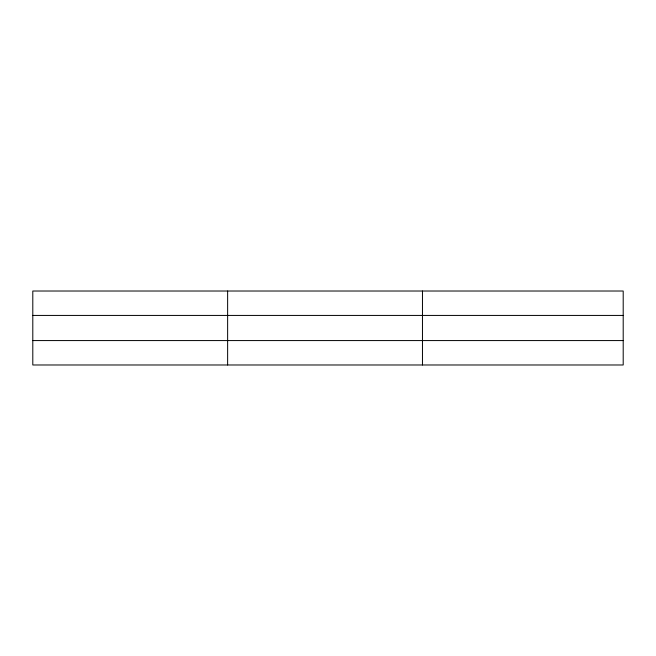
<?xml version="1.0" encoding="UTF-8"?>
<svg xmlns="http://www.w3.org/2000/svg" width="656" height="656" viewBox="0 0 656 656"><rect width="100%" height="100%" fill="white"/><g stroke="black" fill="none" stroke-linecap="round" stroke-linejoin="round"><path stroke-width="0.98" d="M227.632 364.982L227.632 291.018M422.464 364.982L422.464 291.018M623.2 340.571L623.2 364.982L32.8 364.982L32.8 291.018L623.2 291.018L623.2 340.571L32.8 340.571M32.8 315.429L623.2 315.429"/></g></svg>
